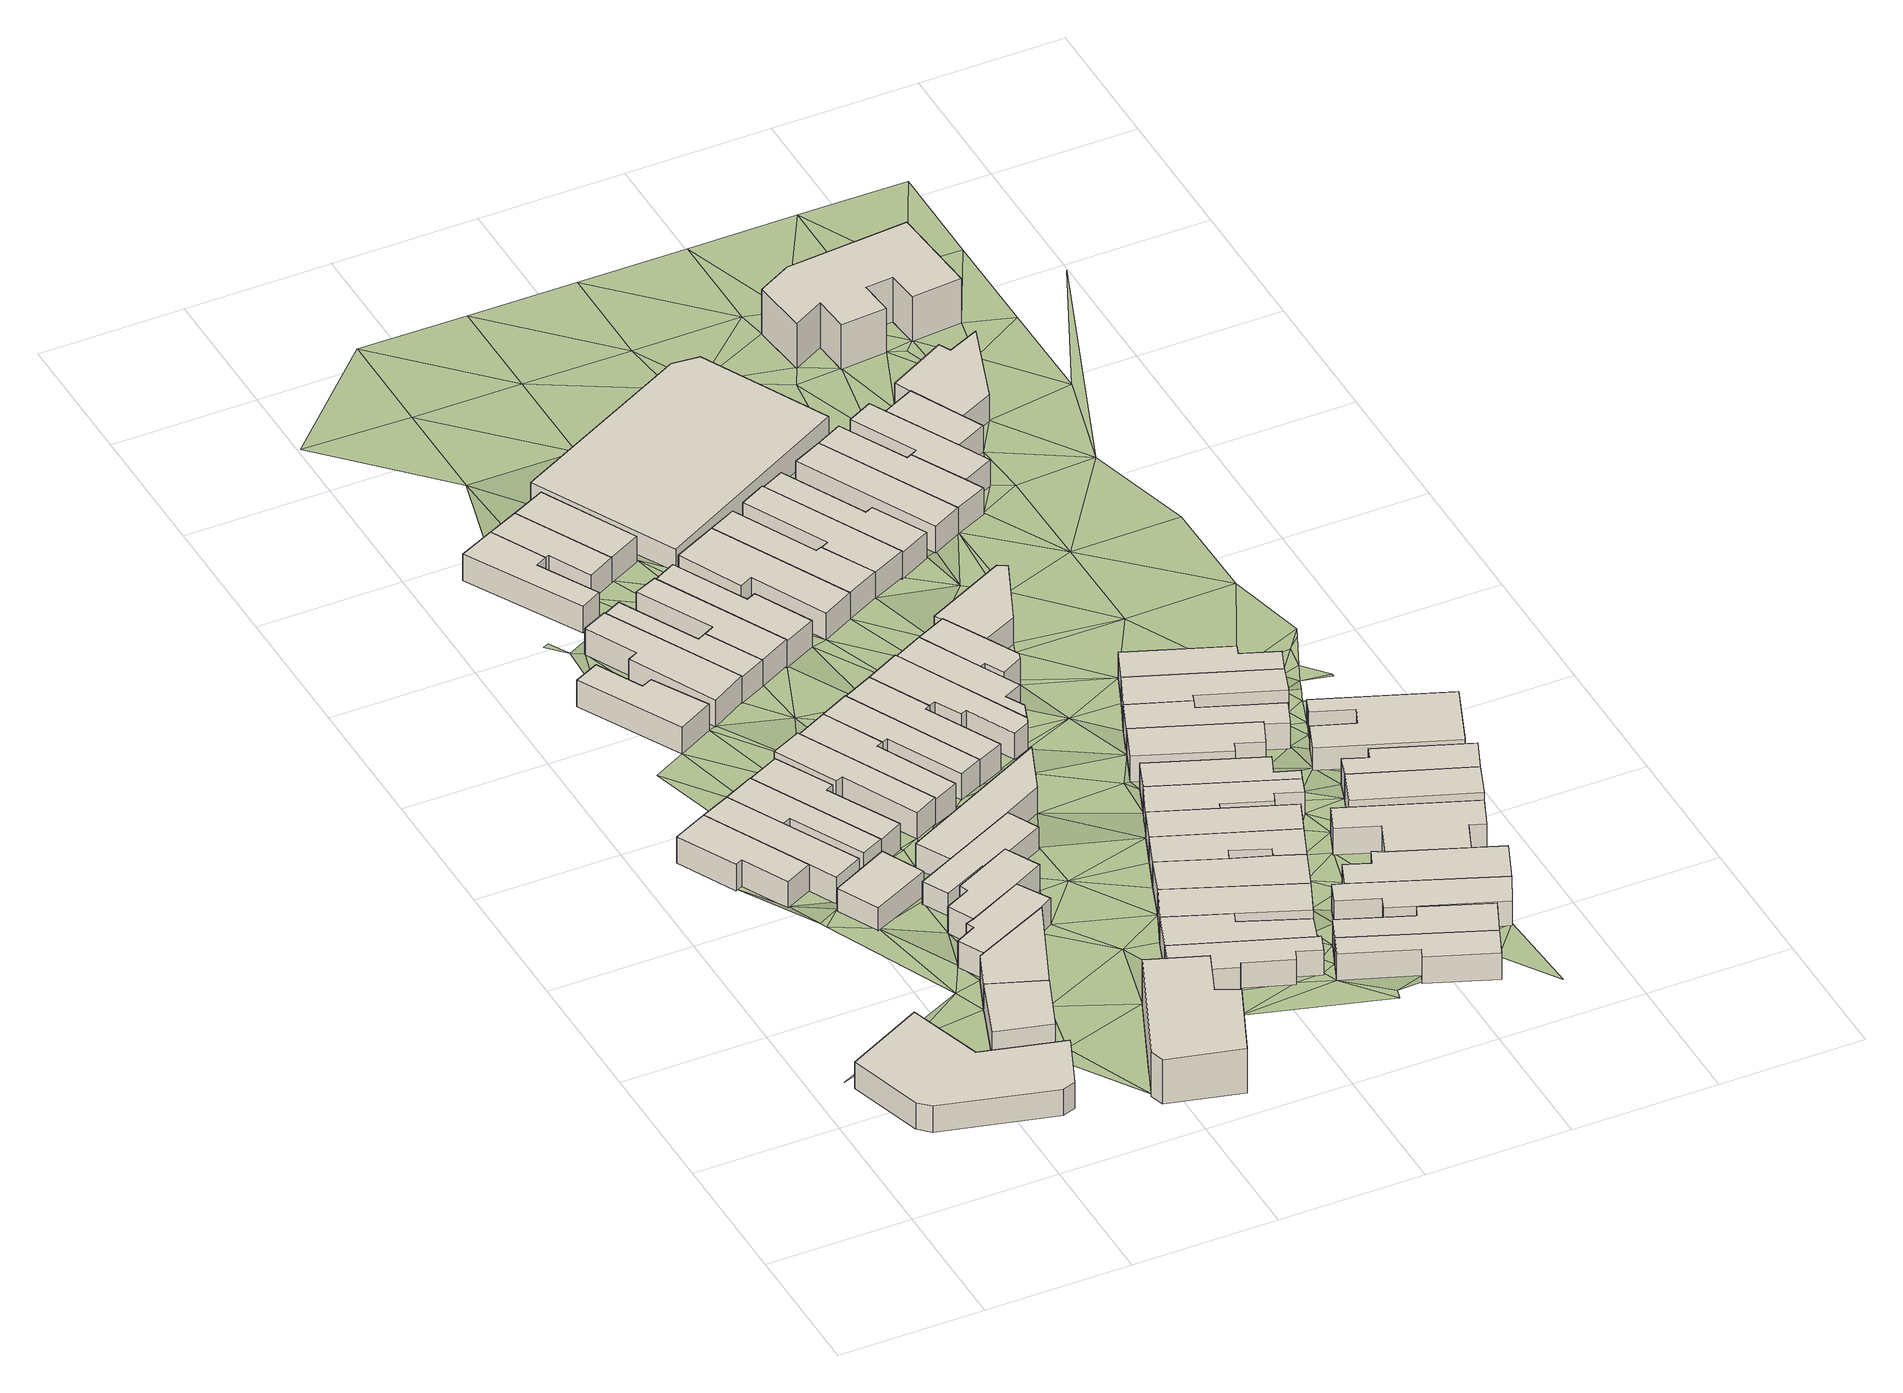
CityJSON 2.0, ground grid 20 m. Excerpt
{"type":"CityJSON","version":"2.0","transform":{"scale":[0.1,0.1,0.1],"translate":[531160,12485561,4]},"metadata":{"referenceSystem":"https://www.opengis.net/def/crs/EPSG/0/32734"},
"CityObjects":{
"building1":{"type":"Building","attributes":{"address":"475 Junction Road Salt River Cape Town","building":"retail","building:levels":1,"building_height":4.1,"plus_code":"4FRW3FC6+FX9","ground_height":7,"roof_height":11.1},"geometry":[{"type":"Solid","lod":"1","boundaries":[[[[0,1,2,3]],[[1,4,5,2]],[[4,6,7,5]],[[6,8,9,7]],[[8,10,11,9]],[[10,12,13,11]],[[12,14,15,13]],[[14,0,3,15]],[[3,2,5,7,9,11,13,15]],[[14,12,10,8,6,4,1,0]]]]}]},
"building2":{"type":"Building","attributes":{"address":"21 Greef Street Salt River Cape Town","building":"house","building:levels":1,"building_height":4.1,"plus_code":"4FRW3FC6+MX3","ground_height":6.04,"roof_height":10.14},"geometry":[{"type":"Solid","lod":"1","boundaries":[[[[16,17,18,19]],[[17,20,21,18]],[[20,22,23,21]],[[22,24,25,23]],[[24,26,27,25]],[[26,16,19,27]],[[19,18,21,23,25,27]],[[26,24,22,20,17,16]]]]}]},
"building3":{"type":"Building","attributes":{"address":"30 Westminster Road Salt River Cape Town","building":"house","building:levels":1,"building_height":4.1,"plus_code":"4FRW3FC7+F2Q","ground_height":7.09,"roof_height":11.19},"geometry":[{"type":"Solid","lod":"1","boundaries":[[[[28,29,30,31]],[[29,32,33,30]],[[32,34,35,33]],[[34,28,31,35]],[[31,30,33,35]],[[34,32,29,28]]]]}]},
"building4":{"type":"Building","attributes":{"address":"23 Greef Street Salt River Cape Town","building":"house","building:levels":1,"building_height":4.1,"plus_code":"4FRW3FC7+J2J","ground_height":6.04,"roof_height":10.14},"geometry":[{"type":"Solid","lod":"1","boundaries":[[[[36,16,19,37]],[[16,26,27,19]],[[26,38,39,27]],[[38,40,41,39]],[[40,42,43,41]],[[42,36,37,43]],[[37,19,27,39,41,43]],[[42,40,38,26,16,36]]]]}]},
"building5":{"type":"Building","attributes":{"address":"16 Westminster Road Salt River Cape Town","building":"house","building:levels":1,"building_height":4.1,"plus_code":"4FRW3FC7+H2W","ground_height":6.16,"roof_height":10.26},"geometry":[{"type":"Solid","lod":"1","boundaries":[[[[44,45,46,47]],[[45,48,49,46]],[[48,50,51,49]],[[50,44,47,51]],[[47,46,49,51]],[[50,48,45,44]]]]}]},
"building6":{"type":"Building","attributes":{"address":"25 Greef Street Salt River Cape Town","building":"house","building:levels":1,"building_height":4.1,"plus_code":"4FRW3FC7+M23","ground_height":6.04,"roof_height":10.14},"geometry":[{"type":"Solid","lod":"1","boundaries":[[[[52,36,37,53]],[[36,42,43,37]],[[42,54,55,43]],[[54,56,57,55]],[[56,58,59,57]],[[58,52,53,59]],[[53,37,43,55,57,59]],[[58,56,54,42,36,52]]]]}]},
"building7":{"type":"Building","attributes":{"address":"26 Westminster Road Salt River Cape Town","building":"house","building:levels":1,"building_height":4.1,"plus_code":"4FRW3FC7+G36","ground_height":6.74,"roof_height":10.84},"geometry":[{"type":"Solid","lod":"1","boundaries":[[[[60,61,62,63]],[[61,64,65,62]],[[64,66,67,65]],[[66,68,69,67]],[[68,60,63,69]],[[63,62,65,67,69]],[[68,66,64,61,60]]]]}]},
"building8":{"type":"Building","attributes":{"address":"30 Greef Street Salt River Cape Town","building":"house","building:levels":1,"building_height":4.1,"plus_code":"4FRW3FC6+QX5","ground_height":5.65,"roof_height":9.75},"geometry":[{"type":"Solid","lod":"1","boundaries":[[[[70,71,72,73]],[[71,74,75,72]],[[74,76,77,75]],[[76,78,79,77]],[[78,80,81,79]],[[80,70,73,81]],[[73,72,75,77,79,81]],[[80,78,76,74,71,70]]]]}]},
"building9":{"type":"Building","attributes":{"address":"24 Westminster Road Salt River Cape Town","building":"house","building:levels":1,"building_height":4.1,"plus_code":"4FRW3FC7+G3V","ground_height":6.74,"roof_height":10.84},"geometry":[{"type":"Solid","lod":"1","boundaries":[[[[61,82,83,62]],[[82,84,85,83]],[[84,86,87,85]],[[86,88,89,87]],[[88,90,91,89]],[[90,92,93,91]],[[92,64,65,93]],[[64,61,62,65]],[[62,83,85,87,89,91,93,65]],[[64,92,90,88,86,84,82,61]]]]}]},
"building10":{"type":"Building","attributes":{"address":"27 Greef Street Salt River Cape Town","building":"house","building:levels":1,"building_height":4.1,"plus_code":"4FRW3FC7+J2X","ground_height":5.93,"roof_height":10.03},"geometry":[{"type":"Solid","lod":"1","boundaries":[[[[94,95,96,97]],[[95,98,99,96]],[[98,100,101,99]],[[100,102,103,101]],[[102,104,105,103]],[[104,94,97,105]],[[97,96,99,101,103,105]],[[104,102,100,98,95,94]]]]}]},
"building11":{"type":"Building","attributes":{"address":"47 Westminster Road Salt River Cape Town","building":"retail","building:levels":2,"building_height":6.9,"plus_code":"4FRW3FC7+C4C","ground_height":7.15,"roof_height":14.05},"geometry":[{"type":"Solid","lod":"1","boundaries":[[[[106,107,108,109]],[[107,110,111,108]],[[110,112,113,111]],[[112,114,115,113]],[[114,116,117,115]],[[116,118,119,117]],[[118,106,109,119]],[[109,108,111,113,115,117,119]],[[118,116,114,112,110,107,106]]]]}]},
"building12":{"type":"Building","attributes":{"address":"Westminster Road Salt River Cape Town","building":"house","building:levels":1,"building_height":4.1,"plus_code":"4FRW3FC7+H38","ground_height":6.74,"roof_height":10.84},"geometry":[{"type":"Solid","lod":"1","boundaries":[[[[84,120,121,85]],[[120,122,123,121]],[[122,124,125,123]],[[124,126,127,125]],[[126,128,129,127]],[[128,130,131,129]],[[130,86,87,131]],[[86,84,85,87]],[[85,121,123,125,127,129,131,87]],[[86,130,128,126,124,122,120,84]]]]}]},
"building13":{"type":"Building","attributes":{"address":"48 Foundry Road Salt River Cape Town","building":"house","building:levels":1,"building_height":4.1,"plus_code":"4FRW3FC6+VX5","ground_height":5.09,"roof_height":9.19},"geometry":[{"type":"Solid","lod":"1","boundaries":[[[[132,133,134,135]],[[133,136,137,134]],[[136,138,139,137]],[[138,140,141,139]],[[140,142,143,141]],[[142,132,135,143]],[[135,134,137,139,141,143]],[[142,140,138,136,133,132]]]]}]},
"building14":{"type":"Building","attributes":{"address":"Greef Street Salt River Cape Town","building":"house","building:levels":1,"building_height":4.1,"plus_code":"4FRW3FC7+Q2F","ground_height":5.55,"roof_height":9.65},"geometry":[{"type":"Solid","lod":"1","boundaries":[[[[144,145,146,147]],[[145,148,149,146]],[[148,150,151,149]],[[150,152,153,151]],[[152,154,155,153]],[[154,144,147,155]],[[147,146,149,151,153,155]],[[154,152,150,148,145,144]]]]}]},
"building15":{"type":"Building","attributes":{"address":"29 Greef Street Salt River Cape Town","building":"house","building:levels":1,"building_height":4.1,"plus_code":"4FRW3FC7+M36","ground_height":5.93,"roof_height":10.03},"geometry":[{"type":"Solid","lod":"1","boundaries":[[[[156,157,158,159]],[[157,160,161,158]],[[160,162,163,161]],[[162,164,165,163]],[[164,166,167,165]],[[166,156,159,167]],[[159,158,161,163,165,167]],[[166,164,162,160,157,156]]]]}]},
"building16":{"type":"Building","attributes":{"address":"Westminster Road Salt River Cape Town","building":"house","building:levels":1,"building_height":4.1,"plus_code":"4FRW3FC7+H3W","ground_height":5.91,"roof_height":10.01},"geometry":[{"type":"Solid","lod":"1","boundaries":[[[[168,169,170,171]],[[169,172,173,170]],[[172,174,175,173]],[[174,176,177,175]],[[176,178,179,177]],[[178,180,181,179]],[[180,182,183,181]],[[182,168,171,183]],[[171,170,173,175,177,179,181,183]],[[182,180,178,176,174,172,169,168]]]]}]},
"building17":{"type":"Building","attributes":{"address":"Greef Street Salt River Cape Town","building":"house","building:levels":1,"building_height":4.1,"plus_code":"4FRW3FC7+R23","ground_height":5.38,"roof_height":9.48},"geometry":[{"type":"Solid","lod":"1","boundaries":[[[[184,185,186,187]],[[185,188,189,186]],[[188,190,191,189]],[[190,192,193,191]],[[192,194,195,193]],[[194,184,187,195]],[[187,186,189,191,193,195]],[[194,192,190,188,185,184]]]]}]},
"building18":{"type":"Building","attributes":{"address":"31 Greef Street Salt River Cape Town","building":"house","building:levels":1,"building_height":4.1,"plus_code":"4FRW3FC7+M38","ground_height":5.55,"roof_height":9.65},"geometry":[{"type":"Solid","lod":"1","boundaries":[[[[196,197,198,199]],[[197,200,201,198]],[[200,202,203,201]],[[202,204,205,203]],[[204,206,207,205]],[[206,196,199,207]],[[199,198,201,203,205,207]],[[206,204,202,200,197,196]]]]}]},
"building19":{"type":"Building","attributes":{"address":"50 Foundry Road Salt River Cape Town","building":"house","building:levels":1,"building_height":4.1,"plus_code":"4FRW3FC7+V2J","ground_height":5.09,"roof_height":9.19},"geometry":[{"type":"Solid","lod":"1","boundaries":[[[[142,140,141,143]],[[140,208,209,141]],[[208,210,211,209]],[[210,212,213,211]],[[212,214,215,213]],[[214,142,143,215]],[[143,141,209,211,213,215]],[[214,212,210,208,140,142]]]]}]},
"building20":{"type":"Building","attributes":{"address":"18 Westminster Road Salt River Cape Town","building":"house","building:levels":1,"building_height":4.1,"plus_code":"4FRW3FC7+J4C","ground_height":5.91,"roof_height":10.01},"geometry":[{"type":"Solid","lod":"1","boundaries":[[[[172,216,217,173]],[[216,218,219,217]],[[218,220,221,219]],[[220,174,175,221]],[[174,172,173,175]],[[173,217,219,221,175]],[[174,220,218,216,172]]]]}]},
"building21":{"type":"Building","attributes":{"address":"Greef Street Salt River Cape Town","building":"house","building:levels":1,"building_height":4.1,"plus_code":"4FRW3FC7+R36","ground_height":5.38,"roof_height":9.48},"geometry":[{"type":"Solid","lod":"1","boundaries":[[[[190,188,189,191]],[[188,222,223,189]],[[222,224,225,223]],[[224,226,227,225]],[[226,228,229,227]],[[228,190,191,229]],[[191,189,223,225,227,229]],[[228,226,224,222,188,190]]]]}]},
"building22":{"type":"Building","attributes":{"address":"52 Foundry Road Salt River Cape Town","building":"house","building:levels":1,"building_height":4.1,"plus_code":"4FRW3FC7+V2P","ground_height":5.09,"roof_height":9.19},"geometry":[{"type":"Solid","lod":"1","boundaries":[[[[214,212,213,215]],[[212,230,231,213]],[[230,232,233,231]],[[232,214,215,233]],[[215,213,231,233]],[[232,230,212,214]]]]}]},
"building23":{"type":"Building","attributes":{"address":"33 Greef Street Salt River Cape Town","building":"house","building:levels":1,"building_height":4.1,"plus_code":"4FRW3FC7+M3Q","ground_height":5.55,"roof_height":9.65},"geometry":[{"type":"Solid","lod":"1","boundaries":[[[[234,196,199,235]],[[196,206,207,199]],[[206,236,237,207]],[[236,238,239,237]],[[238,240,241,239]],[[240,234,235,241]],[[235,199,207,237,239,241]],[[240,238,236,206,196,234]]]]}]},
"building24":{"type":"Building","attributes":{"address":"45 Westminster Road Salt River Cape Town","building":"house","building:levels":1,"building_height":4.1,"plus_code":"4FRW3FC7+F4Q","ground_height":6.74,"roof_height":10.84},"geometry":[{"type":"Solid","lod":"1","boundaries":[[[[242,243,244,245]],[[243,246,247,244]],[[246,248,249,247]],[[248,250,251,249]],[[250,252,253,251]],[[252,254,255,253]],[[254,256,257,255]],[[256,258,259,257]],[[258,242,245,259]],[[245,244,247,249,251,253,255,257,259]],[[258,256,254,252,250,248,246,243,242]]]]}]},
"building25":{"type":"Building","attributes":{"address":"43 Westminster Road Salt River Cape Town","building":"house","building:levels":1,"building_height":4.1,"plus_code":"4FRW3FC7+F5P","ground_height":6.65,"roof_height":10.75},"geometry":[{"type":"Solid","lod":"1","boundaries":[[[[260,261,262,263]],[[261,264,265,262]],[[264,266,267,265]],[[266,268,269,267]],[[268,270,271,269]],[[270,260,263,271]],[[263,262,265,267,269,271]],[[270,268,266,264,261,260]]]]}]},
"building26":{"type":"Building","attributes":{"address":"Greef Street Salt River Cape Town","building":"house","building:levels":1,"building_height":4.1,"plus_code":"4FRW3FC7+R33","ground_height":5.1,"roof_height":9.2},"geometry":[{"type":"Solid","lod":"1","boundaries":[[[[272,273,274,275]],[[273,276,277,274]],[[276,278,279,277]],[[278,280,281,279]],[[280,282,283,281]],[[282,272,275,283]],[[275,274,277,279,281,283]],[[282,280,278,276,273,272]]]]}]},
"building27":{"type":"Building","attributes":{"address":"35 Greef Street Salt River Cape Town","building":"house","building:levels":1,"building_height":4.1,"plus_code":"4FRW3FC7+M4F","ground_height":5.43,"roof_height":9.53},"geometry":[{"type":"Solid","lod":"1","boundaries":[[[[284,285,286,287]],[[285,288,289,286]],[[288,290,291,289]],[[290,292,293,291]],[[292,294,295,293]],[[294,284,287,295]],[[287,286,289,291,293,295]],[[294,292,290,288,285,284]]]]}]},
"building28":{"type":"Building","attributes":{"address":"41 Westminster Road Salt River Cape Town","building":"house","building:levels":1,"building_height":4.1,"plus_code":"4FRW3FC7+G54","ground_height":6.65,"roof_height":10.75},"geometry":[{"type":"Solid","lod":"1","boundaries":[[[[270,268,269,271]],[[268,296,297,269]],[[296,298,299,297]],[[298,300,301,299]],[[300,270,271,301]],[[271,269,297,299,301]],[[300,298,296,268,270]]]]}]},
"building29":{"type":"Building","attributes":{"address":"37 Greef Street Salt River Cape Town","building":"house","building:levels":1,"building_height":4.1,"plus_code":"4FRW3FC7+P48","ground_height":5.43,"roof_height":9.53},"geometry":[{"type":"Solid","lod":"1","boundaries":[[[[302,284,287,303]],[[284,294,295,287]],[[294,304,305,295]],[[304,306,307,305]],[[306,308,309,307]],[[308,310,311,309]],[[310,312,313,311]],[[312,314,315,313]],[[314,302,303,315]],[[303,287,295,305,307,309,311,313,315]],[[314,312,310,308,306,304,294,284,302]]]]}]},
"building30":{"type":"Building","attributes":{"address":"40 Greef Street Salt River Cape Town","building":"house","building:levels":1,"building_height":4.1,"plus_code":"4FRW3FC7+R3Q","ground_height":5.1,"roof_height":9.2},"geometry":[{"type":"Solid","lod":"1","boundaries":[[[[316,317,318,319]],[[317,320,321,318]],[[320,322,323,321]],[[322,324,325,323]],[[324,326,327,325]],[[326,316,319,327]],[[319,318,321,323,325,327]],[[326,324,322,320,317,316]]]]}]},
"building31":{"type":"Building","attributes":{"address":"39 Westminster Road Salt River Cape Town","building":"house","building:levels":1,"building_height":4.1,"plus_code":"4FRW3FC7+G5H","ground_height":6.65,"roof_height":10.75},"geometry":[{"type":"Solid","lod":"1","boundaries":[[[[300,298,299,301]],[[298,328,329,299]],[[328,330,331,329]],[[330,332,333,331]],[[332,334,335,333]],[[334,300,301,335]],[[301,299,329,331,333,335]],[[334,332,330,328,298,300]]]]}]},
"building32":{"type":"Building","attributes":{"address":"39 Greef Street Salt River Cape Town","building":"house","building:levels":1,"building_height":4.1,"plus_code":"4FRW3FC7+P52","ground_height":5.2,"roof_height":9.3},"geometry":[{"type":"Solid","lod":"1","boundaries":[[[[336,337,338,339]],[[337,340,341,338]],[[340,342,343,341]],[[342,344,345,343]],[[344,346,347,345]],[[346,348,349,347]],[[348,336,339,349]],[[339,338,341,343,345,347,349]],[[348,346,344,342,340,337,336]]]]}]},
"building33":{"type":"Building","attributes":{"address":"37 Westminster Road Salt River Cape Town","building":"house","building:levels":1,"building_height":4.1,"plus_code":"4FRW3FC7+G6R","ground_height":6.65,"roof_height":10.75},"geometry":[{"type":"Solid","lod":"1","boundaries":[[[[334,332,333,335]],[[332,350,351,333]],[[350,352,353,351]],[[352,330,331,353]],[[330,328,329,331]],[[328,354,355,329]],[[354,356,357,355]],[[356,334,335,357]],[[335,333,351,353,331,329,355,357]],[[356,354,328,330,352,350,332,334]]]]}]},
"building34":{"type":"Building","attributes":{"address":"42 Greef Street Salt River Cape Town","building":"house","building:levels":1,"building_height":4.1,"plus_code":"4FRW3FC7+R4R","ground_height":5.1,"roof_height":9.2},"geometry":[{"type":"Solid","lod":"1","boundaries":[[[[326,358,359,327]],[[358,360,361,359]],[[360,362,363,361]],[[362,364,365,363]],[[364,316,319,365]],[[316,326,327,319]],[[327,359,361,363,365,319]],[[316,364,362,360,358,326]]]]}]},
"building35":{"type":"Building","attributes":{"address":"35 Westminster Road Salt River Cape Town","building":"house","building:levels":1,"building_height":4.1,"plus_code":"4FRW3FC7+H66","ground_height":6.65,"roof_height":10.75},"geometry":[{"type":"Solid","lod":"1","boundaries":[[[[354,366,367,355]],[[366,368,369,367]],[[368,370,371,369]],[[370,356,357,371]],[[356,354,355,357]],[[355,367,369,371,357]],[[356,370,368,366,354]]]]}]},
"building36":{"type":"Building","attributes":{"address":"48 Portland Road Salt River Cape Town","building":"house","building:levels":1,"building_height":4.1,"plus_code":"4FRW3FC7+C6X","ground_height":7.24,"roof_height":11.34},"geometry":[{"type":"Solid","lod":"1","boundaries":[[[[372,373,374,375]],[[373,376,377,374]],[[376,378,379,377]],[[378,380,381,379]],[[380,382,383,381]],[[382,372,375,383]],[[375,374,377,379,381,383]],[[382,380,378,376,373,372]]]]}]},
"building37":{"type":"Building","attributes":{"address":"41 Greef Street Salt River Cape Town","building":"house","building:levels":1,"building_height":4.1,"plus_code":"4FRW3FC7+P5F","ground_height":5.2,"roof_height":9.3},"geometry":[{"type":"Solid","lod":"1","boundaries":[[[[384,336,339,385]],[[336,348,349,339]],[[348,386,387,349]],[[386,388,389,387]],[[388,390,391,389]],[[390,392,393,391]],[[392,394,395,393]],[[394,384,385,395]],[[385,339,349,387,389,391,393,395]],[[394,392,390,388,386,348,336,384]]]]}]},
"building38":{"type":"Building","attributes":{"address":"46 Portland Road Salt River Cape Town","building":"house","building:levels":1,"building_height":4.1,"plus_code":"4FRW3FC7+F73","ground_height":7.24,"roof_height":11.34},"geometry":[{"type":"Solid","lod":"1","boundaries":[[[[372,396,397,375]],[[396,398,399,397]],[[398,400,401,399]],[[400,402,403,401]],[[402,373,374,403]],[[373,372,375,374]],[[375,397,399,401,403,374]],[[373,402,400,398,396,372]]]]}]},
"building39":{"type":"Building","attributes":{"address":"70 Foundry Road Salt River Cape Town","building":"industrial","building:levels":1,"building_height":4.1,"plus_code":"4FRW3FC7+W46","ground_height":4.49,"roof_height":8.59},"geometry":[{"type":"Solid","lod":"1","boundaries":[[[[404,405,406,407]],[[405,408,409,406]],[[408,410,411,409]],[[410,412,413,411]],[[412,404,407,413]],[[407,406,409,411,413]],[[412,410,408,405,404]]]]}]},
"building40":{"type":"Building","attributes":{"address":"33 Westminster Road Salt River Cape Town","building":"house","building:levels":1,"building_height":4.1,"plus_code":"4FRW3FC7+H6R","ground_height":6.02,"roof_height":10.12},"geometry":[{"type":"Solid","lod":"1","boundaries":[[[[414,415,416,417]],[[415,418,419,416]],[[418,420,421,419]],[[420,422,423,421]],[[422,424,425,423]],[[424,426,427,425]],[[426,428,429,427]],[[428,414,417,429]],[[417,416,419,421,423,425,427,429]],[[428,426,424,422,420,418,415,414]]]]}]},
"building41":{"type":"Building","attributes":{"address":"44 Greef Street Salt River Cape Town","building":"house","building:levels":1,"building_height":4.1,"plus_code":"4FRW3FC7+R4X","ground_height":4.96,"roof_height":9.06},"geometry":[{"type":"Solid","lod":"1","boundaries":[[[[430,431,432,433]],[[431,434,435,432]],[[434,436,437,435]],[[436,438,439,437]],[[438,440,441,439]],[[440,430,433,441]],[[433,432,435,437,439,441]],[[440,438,436,434,431,430]]]]}]},
"building42":{"type":"Building","attributes":{"address":"31 Westminster Road Salt River Cape Town","building":"house","building:levels":1,"building_height":4.1,"plus_code":"4FRW3FC7+H6W","ground_height":6.02,"roof_height":10.12},"geometry":[{"type":"Solid","lod":"1","boundaries":[[[[428,426,427,429]],[[426,442,443,427]],[[442,444,445,443]],[[444,446,447,445]],[[446,448,449,447]],[[448,428,429,449]],[[429,427,443,445,447,449]],[[448,446,444,442,426,428]]]]}]},
"building43":{"type":"Building","attributes":{"address":"Portland Road Salt River Cape Town","building":"house","building:levels":1,"building_height":4.1,"plus_code":"4FRW3FC7+F7G","ground_height":6.65,"roof_height":10.75},"geometry":[{"type":"Solid","lod":"1","boundaries":[[[[450,451,452,453]],[[451,454,455,452]],[[454,456,457,455]],[[456,458,459,457]],[[458,460,461,459]],[[460,462,463,461]],[[462,450,453,463]],[[453,452,455,457,459,461,463]],[[462,460,458,456,454,451,450]]]]}]},
"building44":{"type":"Building","attributes":{"address":"43 Greef Street Salt River Cape Town","building":"house","building:levels":1,"building_height":4.1,"plus_code":"4FRW3FC7+Q54","ground_height":4.96,"roof_height":9.06},"geometry":[{"type":"Solid","lod":"1","boundaries":[[[[464,465,466,467]],[[465,468,469,466]],[[468,470,471,469]],[[470,472,473,471]],[[472,474,475,473]],[[474,464,467,475]],[[467,466,469,471,473,475]],[[474,472,470,468,465,464]]]]}]},
"building45":{"type":"Building","attributes":{"address":"29 Westminster Road Salt River Cape Town","building":"house","building:levels":1,"building_height":4.1,"plus_code":"4FRW3FC7+J6M","ground_height":6.02,"roof_height":10.12},"geometry":[{"type":"Solid","lod":"1","boundaries":[[[[476,477,478,479]],[[477,480,481,478]],[[480,482,483,481]],[[482,484,485,483]],[[484,486,487,485]],[[486,476,479,487]],[[479,478,481,483,485,487]],[[486,484,482,480,477,476]]]]}]},
"building46":{"type":"Building","attributes":{"address":"46 Greef Street Salt River Cape Town","building":"house","building:levels":1,"building_height":4.1,"plus_code":"4FRW3FC7+V52","ground_height":4.63,"roof_height":8.73},"geometry":[{"type":"Solid","lod":"1","boundaries":[[[[488,489,490,491]],[[489,492,493,490]],[[492,494,495,493]],[[494,496,497,495]],[[496,498,499,497]],[[498,488,491,499]],[[491,490,493,495,497,499]],[[498,496,494,492,489,488]]]]}]},
"building47":{"type":"Building","attributes":{"address":"Portland Road Salt River Cape Town","building":"house","building:levels":1,"building_height":4.1,"plus_code":"4FRW3FC7+F7X","ground_height":6.42,"roof_height":10.52},"geometry":[{"type":"Solid","lod":"1","boundaries":[[[[500,501,502,503]],[[501,504,505,502]],[[504,506,507,505]],[[506,508,509,507]],[[508,510,511,509]],[[510,512,513,511]],[[512,514,515,513]],[[514,500,503,515]],[[503,502,505,507,509,511,513,515]],[[514,512,510,508,506,504,501,500]]]]}]},
"building48":{"type":"Building","attributes":{"address":"27 Westminster Road Salt River Cape Town","building":"house","building:levels":1,"building_height":4.1,"plus_code":"4FRW3FC7+J6Q","ground_height":5.52,"roof_height":9.62},"geometry":[{"type":"Solid","lod":"1","boundaries":[[[[516,517,518,519]],[[517,520,521,518]],[[520,522,523,521]],[[522,524,525,523]],[[524,526,527,525]],[[526,528,529,527]],[[528,516,519,529]],[[519,518,521,523,525,527,529]],[[528,526,524,522,520,517,516]]]]}]},
"building49":{"type":"Building","attributes":{"address":"48 Greef Street Salt River Cape Town","building":"house","building:levels":1,"building_height":4.1,"plus_code":"4FRW3FC7+V55","ground_height":4.49,"roof_height":8.59},"geometry":[{"type":"Solid","lod":"1","boundaries":[[[[530,531,532,533]],[[531,534,535,532]],[[534,536,537,535]],[[536,530,533,537]],[[533,532,535,537]],[[536,534,531,530]]]]}]},
"building50":{"type":"Building","attributes":{"address":"Portland Road Salt River Cape Town","building":"house","building:levels":1,"building_height":4.1,"plus_code":"4FRW3FC7+G86","ground_height":6.42,"roof_height":10.52},"geometry":[{"type":"Solid","lod":"1","boundaries":[[[[538,539,540,541]],[[539,542,543,540]],[[542,544,545,543]],[[544,546,547,545]],[[546,548,549,547]],[[548,550,551,549]],[[550,552,553,551]],[[552,538,541,553]],[[541,540,543,545,547,549,551,553]],[[552,550,548,546,544,542,539,538]]]]}]},
"building51":{"type":"Building","attributes":{"address":"25 Westminster Road Salt River Cape Town","building":"house","building:levels":1,"building_height":4.1,"plus_code":"4FRW3FC7+M72","ground_height":5.52,"roof_height":9.62},"geometry":[{"type":"Solid","lod":"1","boundaries":[[[[528,526,527,529]],[[526,554,555,527]],[[554,556,557,555]],[[556,558,559,557]],[[558,560,561,559]],[[560,528,529,561]],[[529,527,555,557,559,561]],[[560,558,556,554,526,528]]]]}]},
"building52":{"type":"Building","attributes":{"address":"23 Westminster Road Salt River Cape Town","building":"house","building:levels":1,"building_height":4.1,"plus_code":"4FRW3FC7+M7F","ground_height":5.52,"roof_height":9.62},"geometry":[{"type":"Solid","lod":"1","boundaries":[[[[560,558,562,563]],[[558,564,565,562]],[[564,566,567,565]],[[566,568,569,567]],[[568,570,571,569]],[[570,560,563,571]],[[563,562,565,567,569,571]],[[570,568,566,564,558,560]]]]}]},
"building53":{"type":"Building","attributes":{"address":"50 Greef Street Salt River Cape Town","building":"house","building:levels":1,"building_height":4.1,"plus_code":"4FRW3FC7+V63","ground_height":4.49,"roof_height":8.59},"geometry":[{"type":"Solid","lod":"1","boundaries":[[[[572,573,574,575]],[[573,576,577,574]],[[576,578,579,577]],[[578,530,533,579]],[[530,536,537,533]],[[536,580,581,537]],[[580,572,575,581]],[[575,574,577,579,533,537,581]],[[580,536,530,578,576,573,572]]]]}]},
"building54":{"type":"Building","attributes":{"address":"38 Portland Road Salt River Cape Town","building":"house","building:levels":1,"building_height":4.1,"plus_code":"4FRW3FC7+G8V","ground_height":6.34,"roof_height":10.44},"geometry":[{"type":"Solid","lod":"1","boundaries":[[[[582,583,584,585]],[[583,586,587,584]],[[586,588,589,587]],[[588,582,585,589]],[[585,584,587,589]],[[588,586,583,582]]]]}]},
"building55":{"type":"Building","attributes":{"address":"36 Portland Road Salt River Cape Town","building":"house","building:levels":1,"building_height":4.1,"plus_code":"4FRW3FC7+H87","ground_height":6.34,"roof_height":10.44},"geometry":[{"type":"Solid","lod":"1","boundaries":[[[[582,588,589,585]],[[588,590,591,589]],[[590,592,593,591]],[[592,594,595,593]],[[594,596,597,595]],[[596,582,585,597]],[[585,589,591,593,595,597]],[[596,594,592,590,588,582]]]]}]},
"building56":{"type":"Building","attributes":{"address":"10 Westminster Road Salt River Cape Town","building":"house","building:levels":1,"building_height":4.1,"plus_code":"4FRW3FC7+V6M","ground_height":4.49,"roof_height":8.59},"geometry":[{"type":"Solid","lod":"1","boundaries":[[[[598,599,600,601]],[[599,602,603,600]],[[602,604,605,603]],[[604,573,574,605]],[[573,572,575,574]],[[572,606,607,575]],[[606,608,609,607]],[[608,598,601,609]],[[601,600,603,605,574,575,607,609]],[[608,606,572,573,604,602,599,598]]]]}]},
"building57":{"type":"Building","attributes":{"address":"34 Portland Road Salt River Cape Town","building":"house","building:levels":1,"building_height":4.1,"plus_code":"4FRW3FC7+H8W","ground_height":5.67,"roof_height":9.77},"geometry":[{"type":"Solid","lod":"1","boundaries":[[[[610,611,612,613]],[[611,614,615,612]],[[614,616,617,615]],[[616,618,619,617]],[[618,620,621,619]],[[620,622,623,621]],[[622,624,625,623]],[[624,610,613,625]],[[613,612,615,617,619,621,623,625]],[[624,622,620,618,616,614,611,610]]]]}]},
"building58":{"type":"Building","attributes":{"address":"8 Westminster Road Salt River Cape Town","building":"house","building:levels":1,"building_height":4.1,"plus_code":"4FRW3FC7+V6Q","ground_height":4.49,"roof_height":8.59},"geometry":[{"type":"Solid","lod":"1","boundaries":[[[[598,608,609,601]],[[608,626,627,609]],[[626,628,629,627]],[[628,630,631,629]],[[630,598,601,631]],[[601,609,627,629,631]],[[630,628,626,608,598]]]]}]},
"building59":{"type":"Building","attributes":{"address":"6 Westminster Road Salt River Cape Town","building":"house","building:levels":1,"building_height":4.1,"plus_code":"4FRW3FC7+V7V","ground_height":4.42,"roof_height":8.52},"geometry":[{"type":"Solid","lod":"1","boundaries":[[[[632,633,634,635]],[[633,636,637,634]],[[636,638,639,637]],[[638,640,641,639]],[[640,642,643,641]],[[642,644,645,643]],[[644,632,635,645]],[[635,634,637,639,641,643,645]],[[644,642,640,638,636,633,632]]]]}]},
"building60":{"type":"Building","attributes":{"address":"70 Foundry Road Salt River Cape Town","building":"industrial","building:levels":2,"building_height":6.9,"plus_code":"4FRW3FC7+X7C","ground_height":4.25,"roof_height":11.15},"geometry":[{"type":"Solid","lod":"1","boundaries":[[[[646,647,648,649]],[[647,650,651,648]],[[650,652,653,651]],[[652,654,655,653]],[[654,656,657,655]],[[656,658,659,657]],[[658,660,661,659]],[[660,662,663,661]],[[662,664,665,663]],[[664,666,667,665]],[[666,646,649,667]],[[649,648,651,653,655,657,659,661,663,665,667]],[[666,664,662,660,658,656,654,652,650,647,646]]]]}]},
"terrain1":{"type":"TINRelief","geometry":[{"type":"CompositeSurface","lod":"1","boundaries":[[[668,4,669]],[[4,670,671]],[[671,28,4]],[[671,670,672]],[[673,674,675]],[[676,673,675]],[[28,669,4]],[[673,676,677]],[[676,678,677]],[[671,672,679]],[[680,678,669]],[[677,678,680]],[[681,673,677]],[[673,681,682]],[[679,672,683]],[[669,28,684]],[[685,680,669]],[[672,686,683]],[[684,685,669]],[[677,687,681]],[[34,679,683]],[[684,688,685]],[[685,130,680]],[[36,52,689]],[[44,687,677]],[[690,88,685]],[[88,130,685]],[[691,692,693]],[[680,130,694]],[[692,687,693]],[[689,52,71]],[[683,686,114]],[[695,680,694]],[[88,86,130]],[[683,114,34]],[[44,693,687]],[[694,130,696]],[[696,130,697]],[[693,44,698]],[[697,130,128]],[[699,71,52]],[[696,697,126]],[[126,697,128]],[[80,78,700]],[[52,701,699]],[[695,702,44]],[[44,702,698]],[[703,695,694]],[[704,705,706]],[[705,80,707]],[[700,708,80]],[[699,74,71]],[[76,700,78]],[[708,707,80]],[[709,696,126]],[[702,695,703]],[[710,698,702]],[[701,160,699]],[[76,711,700]],[[712,698,710]],[[713,708,700]],[[713,707,708]],[[160,701,102]],[[714,34,114]],[[102,100,712]],[[76,74,711]],[[715,705,707]],[[714,61,34]],[[160,102,712]],[[124,709,126]],[[74,699,156]],[[710,702,716]],[[715,707,145]],[[74,156,711]],[[712,716,160]],[[712,710,716]],[[160,716,162]],[[702,717,716]],[[718,719,715]],[[145,720,715]],[[61,714,82]],[[721,114,112]],[[114,721,243]],[[84,82,120]],[[715,720,718]],[[714,114,243]],[[722,711,156]],[[107,723,110]],[[724,140,725]],[[724,725,718]],[[144,711,722]],[[723,112,110]],[[717,702,726]],[[208,140,724]],[[720,727,718]],[[120,82,728]],[[718,727,724]],[[156,196,722]],[[112,729,721]],[[192,727,720]],[[122,120,728]],[[714,730,82]],[[714,243,731]],[[732,142,214]],[[112,723,729]],[[727,192,190]],[[722,733,144]],[[734,724,727]],[[82,730,728]],[[190,228,727]],[[735,122,728]],[[736,732,737]],[[738,724,734]],[[731,730,714]],[[722,196,234]],[[739,740,741]],[[702,218,726]],[[739,726,740]],[[740,742,741]],[[723,743,729]],[[732,214,744]],[[222,733,722]],[[232,744,214]],[[736,737,745]],[[729,743,746]],[[734,747,738]],[[284,722,234]],[[735,216,172]],[[334,728,730]],[[222,722,284]],[[747,748,738]],[[744,232,748]],[[376,743,723]],[[735,728,370]],[[740,726,218]],[[728,334,356]],[[744,748,749]],[[750,748,747]],[[751,376,723]],[[218,752,740]],[[747,753,750]],[[749,748,750]],[[754,753,747]],[[732,744,755]],[[216,735,370]],[[222,284,276]],[[356,370,728]],[[737,732,755]],[[756,743,757]],[[754,758,753]],[[757,743,376]],[[759,760,761]],[[753,758,762]],[[268,266,763]],[[752,218,764]],[[759,764,760]],[[750,765,749]],[[766,761,760]],[[302,276,284]],[[758,276,324]],[[758,324,762]],[[376,373,757]],[[767,760,764]],[[768,757,373]],[[763,266,769]],[[767,770,760]],[[218,767,764]],[[302,324,276]],[[737,771,745]],[[772,768,769]],[[428,216,370]],[[376,751,773]],[[774,218,216]],[[768,373,402]],[[765,775,749]],[[769,768,402]],[[767,218,776]],[[737,755,771]],[[324,302,777]],[[428,774,216]],[[763,769,402]],[[376,773,378]],[[775,778,749]],[[402,779,763]],[[324,777,326]],[[332,330,350]],[[780,378,773]],[[298,763,779]],[[218,476,776]],[[778,434,749]],[[350,330,352]],[[755,744,781]],[[782,779,402]],[[774,476,218]],[[783,784,776]],[[745,771,785]],[[774,428,448]],[[786,787,788]],[[298,779,454]],[[789,326,777]],[[784,783,787]],[[477,774,448]],[[782,402,400]],[[790,778,775]],[[790,775,791]],[[386,348,792]],[[792,348,788]],[[787,783,788]],[[793,779,782]],[[384,789,777]],[[298,454,794]],[[774,477,476]],[[783,776,476]],[[326,789,358]],[[790,795,778]],[[298,794,328]],[[390,792,788]],[[794,454,451]],[[788,783,390]],[[796,797,368]],[[400,398,782]],[[477,448,480]],[[781,771,755]],[[798,328,794]],[[434,404,749]],[[528,783,476]],[[799,328,798]],[[354,328,799]],[[796,368,366]],[[800,798,794]],[[801,394,392]],[[802,358,789]],[[803,782,398]],[[800,804,798]],[[528,560,783]],[[394,801,805]],[[785,771,806]],[[783,570,390]],[[799,798,804]],[[392,390,570]],[[448,807,480]],[[431,358,802]],[[799,808,354]],[[808,366,354]],[[809,796,810]],[[810,796,366]],[[392,570,801]],[[783,560,570]],[[781,806,771]],[[799,804,811]],[[789,472,802]],[[810,366,808]],[[812,494,492]],[[803,398,396]],[[804,813,811]],[[814,812,492]],[[434,812,404]],[[803,372,815]],[[802,816,431]],[[396,372,803]],[[817,810,808]],[[484,482,480]],[[807,818,819]],[[807,484,480]],[[814,492,820]],[[801,821,805]],[[814,404,812]],[[822,785,806]],[[816,820,492]],[[810,823,824]],[[816,802,820]],[[810,817,823]],[[819,824,823]],[[821,801,570]],[[819,825,807]],[[825,484,807]],[[781,826,806]],[[802,472,827]],[[820,802,827]],[[805,821,470]],[[814,530,404]],[[828,829,830]],[[831,819,823]],[[832,817,808]],[[819,831,825]],[[827,472,470]],[[484,833,486]],[[833,484,825]],[[834,554,829]],[[530,578,404]],[[833,825,835]],[[825,831,836]],[[829,828,834]],[[570,568,821]],[[504,837,838]],[[836,831,839]],[[806,826,840]],[[404,578,602]],[[841,827,470]],[[833,835,842]],[[843,826,404]],[[844,578,845]],[[602,578,844]],[[828,833,842]],[[806,840,822]],[[821,841,470]],[[846,844,845]],[[832,847,817]],[[848,602,844]],[[844,846,848]],[[599,404,602]],[[842,849,828]],[[842,835,850]],[[834,828,849]],[[851,826,843]],[[852,827,841]],[[404,599,843]],[[825,836,853]],[[826,851,650]],[[854,834,849]],[[842,850,855]],[[840,826,650]],[[834,854,856]],[[857,568,566]],[[852,858,859]],[[854,849,860]],[[861,856,854]],[[860,849,862]],[[852,841,863]],[[862,849,864]],[[843,599,865]],[[630,599,598]],[[866,856,861]],[[822,840,867]],[[857,856,866]],[[568,868,821]],[[843,865,851]],[[863,858,852]],[[869,854,860]],[[568,857,870]],[[841,821,868]],[[871,599,630]],[[599,871,865]],[[860,862,872]],[[857,866,873]],[[626,874,858]],[[862,864,872]],[[851,865,875]],[[870,857,873]],[[858,863,626]],[[647,840,650]],[[876,873,866]],[[568,870,877]],[[866,878,876]],[[877,868,568]],[[867,840,647]],[[879,870,873]],[[880,863,841]],[[881,865,871]],[[882,628,626]],[[870,879,877]],[[868,883,841]],[[880,626,863]],[[642,881,871]],[[841,883,880]],[[880,882,626]],[[884,867,647]],[[885,881,642]],[[886,881,887]],[[881,885,887]],[[885,642,887]],[[887,888,886]],[[640,638,642]],[[887,642,638]],[[647,889,884]],[[890,882,880]],[[889,647,646]],[[882,890,638]],[[638,666,887]],[[884,889,646]],[[638,891,666]],[[891,638,890]],[[880,892,890]],[[646,666,893]],[[891,893,666]],[[884,646,894]],[[646,893,894]]]}]}
},
"vertices":[
[291,152,38],[177,182,38],[177,182,79],[291,152,79],[145,286,38],[145,286,79],[36,230,38],[36,230,79],[67,125,38],[67,125,79],[83,110,38],[83,110,79],[240,69,38],[240,69,79],[259,75,38],[259,75,79],
[92,758,29],[43,734,29],[43,734,70],[92,758,70],[84,653,29],[84,653,70],[94,658,29],[94,658,70],[126,594,29],[126,594,70],[164,613,29],[164,613,70],
[245,297,39],[212,207,39],[212,207,80],[245,297,80],[288,187,39],[288,187,80],[320,268,39],[320,268,80],
[133,777,29],[133,777,70],[182,576,29],[182,576,70],[224,597,29],[224,597,70],[172,700,29],[172,700,70],
[255,596,30],[173,555,30],[173,555,71],[255,596,71],[201,498,30],[201,498,71],[283,538,30],[283,538,71],
[175,798,29],[175,798,70],[183,705,29],[183,705,70],[234,604,29],[234,604,70],[265,619,29],[265,619,70],
[320,268,36],[377,404,36],[377,404,77],[320,268,77],[274,355,36],[274,355,77],[267,351,36],[267,351,77],[245,297,36],[245,297,77],
[73,1069,25],[147,928,25],[147,928,66],[73,1069,66],[197,955,25],[197,955,66],[155,1030,25],[155,1030,66],[140,1023,25],[140,1023,66],[108,1086,25],[108,1086,66],
[395,415,36],[395,415,77],[370,459,36],[370,459,77],[292,420,36],[292,420,77],[280,416,36],[280,416,77],[285,405,36],[285,405,77],[256,390,36],[256,390,77],
[175,798,28],[265,619,28],[265,619,69],[175,798,69],[300,637,28],[300,637,69],[249,736,28],[249,736,69],[260,742,28],[260,742,69],[220,820,28],[220,820,69],
[460,7,40],[506,115,40],[506,115,109],[460,7,109],[476,129,40],[476,129,109],[501,191,40],[501,191,109],[423,221,40],[423,221,109],[352,53,40],[352,53,109],[358,33,40],[358,33,109],
[412,480,36],[412,480,77],[388,527,36],[388,527,77],[358,512,36],[358,512,77],[306,486,36],[306,486,77],[311,474,36],[311,474,77],[275,456,36],[275,456,77],
[62,1360,19],[148,1202,19],[148,1202,60],[62,1360,60],[178,1218,19],[178,1218,60],[134,1300,19],[134,1300,60],[150,1309,19],[150,1309,60],[112,1384,19],[112,1384,60],
[258,988,24],[163,1174,24],[163,1174,65],[258,988,65],[128,1157,24],[128,1157,65],[163,1086,24],[163,1086,65],[149,1079,24],[149,1079,65],[208,959,24],[208,959,65],
[267,853,28],[225,833,28],[225,833,69],[267,853,69],[267,747,28],[267,747,69],[277,751,28],[277,751,69],[328,647,28],[328,647,69],[361,664,28],[361,664,69],
[388,527,27],[449,557,27],[449,557,68],[388,527,68],[428,600,27],[428,600,68],[324,549,27],[324,549,68],[274,524,27],[274,524,68],[292,489,27],[292,489,68],[354,519,27],[354,519,68],[358,512,27],[358,512,68],
[163,1174,22],[258,988,22],[258,988,63],[163,1174,63],[296,1007,22],[296,1007,63],[256,1085,22],[256,1085,63],[244,1079,22],[244,1079,63],[189,1187,22],[189,1187,63],
[314,877,24],[267,853,24],[267,853,65],[314,877,65],[361,664,24],[361,664,65],[398,682,24],[398,682,65],[345,791,24],[345,791,65],[354,795,24],[354,795,65],
[155,1311,19],[155,1311,60],[184,1253,19],[184,1253,60],[222,1273,19],[222,1273,60],[155,1404,19],[155,1404,60],
[482,628,27],[482,628,68],[511,702,27],[511,702,68],[300,595,27],[300,595,68],
[340,1030,22],[340,1030,63],[249,1210,22],[249,1210,63],[217,1196,22],[217,1196,63],[270,1092,22],[270,1092,63],
[268,1297,19],[268,1297,60],[202,1427,19],[202,1427,60],
[354,897,24],[354,897,65],[362,798,24],[362,798,65],[413,696,24],[413,696,65],[445,712,24],[445,712,65],
[653,203,36],[478,270,36],[478,270,77],[653,203,77],[460,221,36],[460,221,77],[542,190,36],[542,190,77],[546,198,36],[546,198,77],[610,174,36],[610,174,77],[616,188,36],[616,188,77],[648,176,36],[648,176,77],[658,202,36],[658,202,77],
[478,270,35],[653,203,35],[653,203,76],[478,270,76],[665,238,35],[665,238,76],[577,275,35],[577,275,76],[583,290,35],[583,290,76],[498,324,35],[498,324,76],
[249,1210,19],[340,1030,19],[340,1030,60],[249,1210,60],[386,1053,19],[386,1053,60],[347,1132,19],[347,1132,60],[334,1126,19],[334,1126,60],[283,1228,19],[283,1228,60],
[397,918,23],[354,897,23],[354,897,64],[397,918,64],[445,712,23],[445,712,64],[482,729,23],[482,729,64],[431,831,23],[431,831,64],[438,835,23],[438,835,64],
[672,253,35],[672,253,76],[693,302,35],[693,302,76],[520,374,35],[520,374,76],
[445,943,23],[445,943,64],[447,839,23],[447,839,64],[465,803,23],[465,803,64],[474,807,23],[474,807,64],[507,740,23],[507,740,64],[530,751,23],[530,751,64],[534,761,23],[534,761,64],
[357,1271,19],[297,1241,19],[297,1241,60],[357,1271,60],[339,1153,19],[339,1153,60],[357,1162,19],[357,1162,60],[408,1058,19],[408,1058,60],[452,1082,19],[452,1082,60],
[714,355,35],[714,355,76],[676,371,35],[676,371,76],[625,390,35],[625,390,76],[539,425,35],[539,425,76],
[488,965,20],[445,943,20],[445,943,61],[488,965,61],[534,761,20],[534,761,61],[544,788,20],[544,788,61],[531,813,20],[531,813,61],[557,826,20],[557,826,61],[530,880,20],[530,880,61],
[631,404,35],[631,404,76],[681,383,35],[681,383,76],[733,402,35],[733,402,76],[557,471,35],[557,471,76],
[498,1105,19],[498,1105,60],[460,1178,19],[460,1178,60],[452,1175,19],[452,1175,60],[395,1290,19],[395,1290,60],
[751,447,35],[751,447,76],[660,483,35],[660,483,76],[575,517,35],[575,517,76],
[855,110,41],[668,186,41],[668,186,82],[855,110,82],[656,156,41],[656,156,82],[753,118,41],[753,118,82],[747,104,41],[747,104,82],[837,68,41],[837,68,82],
[530,985,20],[530,985,61],[537,883,20],[537,883,61],[550,856,20],[550,856,61],[580,872,20],[580,872,61],[583,882,20],[583,882,61],[560,927,20],[560,927,61],
[876,159,41],[876,159,82],[785,196,41],[785,196,82],[778,180,41],[778,180,82],[682,219,41],[682,219,82],
[586,1411,13],[498,1586,13],[498,1586,54],[586,1411,54],[460,1590,13],[460,1590,54],[202,1456,13],[202,1456,54],[302,1259,13],[302,1259,54],
[575,517,28],[660,483,28],[660,483,69],[575,517,69],[666,499,28],[666,499,69],[729,474,28],[729,474,69],[735,488,28],[735,488,69],[770,474,28],[770,474,69],[779,499,28],[779,499,69],[598,571,28],[598,571,69],
[498,1105,18],[546,1128,18],[546,1128,59],[498,1105,59],[450,1319,18],[450,1319,59],[414,1300,18],[414,1300,59],[472,1184,18],[472,1184,59],[460,1178,18],[460,1178,59],
[785,514,28],[785,514,69],[753,526,28],[753,526,69],[765,554,28],[765,554,69],[615,614,28],[615,614,69],
[919,205,35],[730,283,35],[730,283,76],[919,205,76],[715,288,35],[715,288,76],[703,257,35],[703,257,76],[758,236,35],[758,236,76],[751,218,35],[751,218,76],[898,161,35],[898,161,76],
[530,985,18],[560,927,18],[560,927,59],[530,985,59],[609,950,18],[609,950,59],[649,1045,18],[649,1045,59],[637,1052,18],[637,1052,59],[524,996,18],[524,996,59],
[631,682,28],[611,632,28],[611,632,69],[631,682,69],[730,584,28],[730,584,69],[735,597,28],[735,597,69],[771,583,28],[771,583,69],[787,620,28],[787,620,69],
[546,1128,15],[591,1151,15],[591,1151,56],[546,1128,56],[553,1225,15],[553,1225,56],[542,1220,15],[542,1220,56],[484,1336,15],[484,1336,56],[450,1319,15],[450,1319,56],
[919,205,33],[943,263,33],[943,263,74],[919,205,74],[901,280,33],[901,280,74],[803,319,33],[803,319,74],[788,327,33],[788,327,74],[779,306,33],[779,306,74],[745,320,33],[745,320,74],[730,283,33],[730,283,74],
[631,682,24],[787,620,24],[787,620,65],[631,682,65],[817,608,24],[817,608,65],[832,645,24],[832,645,65],[726,687,24],[726,687,65],[731,700,24],[731,700,65],[650,731,24],[650,731,65],
[552,1370,13],[511,1350,13],[511,1350,54],[552,1370,54],[607,1159,13],[607,1159,54],[648,1180,13],[648,1180,54],
[901,280,32],[918,322,32],[918,322,73],[901,280,73],[939,314,32],[939,314,73],[957,358,32],[957,358,73],[782,427,32],[782,427,73],[767,389,32],[767,389,73],[822,367,32],[822,367,73],[803,319,32],[803,319,73],
[734,709,24],[734,709,65],[844,667,24],[844,667,65],[858,707,24],[858,707,65],[672,780,24],[672,780,65],
[858,707,64],[672,780,64],[871,740,24],[871,740,64],[821,760,24],[821,760,64],[826,774,24],[826,774,64],[691,827,24],[691,827,64],
[681,1225,13],[643,1299,13],[643,1299,54],[681,1225,54],[636,1296,13],[636,1296,54],[589,1389,13],[589,1389,54],[693,1201,13],[693,1201,54],
[827,479,32],[808,430,32],[808,430,73],[827,479,73],[964,371,32],[964,371,73],[982,419,32],[982,419,73],
[1000,462,32],[1000,462,73],[875,511,32],[875,511,73],[869,495,32],[869,495,73],[837,508,32],[837,508,73],
[653,1390,13],[642,1412,13],[642,1412,54],[653,1390,54],[607,1394,13],[607,1394,54],[652,1304,13],[652,1304,54],[725,1247,13],[725,1247,54],[704,1290,13],[704,1290,54],
[993,483,25],[1028,571,25],[1028,571,66],[993,483,66],[855,639,25],[855,639,66],[846,616,25],[846,616,66],[900,595,25],[900,595,66],[890,570,25],[890,570,66],[835,591,25],[835,591,66],[819,550,25],[819,550,66],
[747,1311,13],[747,1311,54],[733,1340,13],[733,1340,54],[698,1412,13],[698,1412,54],
[698,1412,12],[733,1340,12],[733,1340,53],[698,1412,53],[781,1363,12],[781,1363,53],[822,1483,12],[822,1483,53],[778,1463,12],[778,1463,53],[770,1479,12],[770,1479,53],[688,1435,12],[688,1435,53],
[827,1682,11],[657,1668,11],[657,1668,80],[827,1682,80],[609,1642,11],[609,1642,80],[617,1562,11],[617,1562,80],[661,1586,11],[661,1586,80],[665,1536,11],[665,1536,80],[729,1541,11],[729,1541,80],[725,1589,11],[725,1589,80],[763,1592,11],[763,1592,80],[767,1547,11],[767,1547,80],[837,1553,11],[837,1553,80],
[27,240,43],[229,341,39],[177,182,41],[212,207,41],[291,152,41],[126,594,32],[94,658,32],[84,653,32],[142,538,39],[173,555,39],[146,529,39],[288,187,41],[201,498,39],[182,576,32],[164,613,32],[302,182,41],[267,351,39],[256,390,39],[352,53,44],[224,597,32],[274,355,39],[101,904,25],[285,405,39],[183,705,32],[172,700,32],[234,604,30],[274,524,36],[283,538,36],[292,489,36],[302,482,36],[265,619,30],[225,833,29],[149,1079,25],[220,820,29],[300,595,30],[324,549,36],[89,1192,24],[113,1167,24],[97,1196,24],[128,1157,25],[152,1082,25],[354,519,36],[302,632,30],[208,959,25],[300,637,30],[163,1086,25],[452,332,36],[153,1188,24],[328,647,30],[361,664,30],[178,1218,24],[148,1202,24],[189,1187,24],[460,221,40],[302,932,24],[520,147,40],[184,1253,24],[134,1300,24],[398,682,27],[217,1196,24],[452,482,36],[542,190,41],[520,374,36],[498,324,36],[152,1532,13],[296,1007,24],[249,1210,23],[449,557,36],[1,1682,16],[152,1682,13],[222,1273,24],[345,791,28],[413,696,27],[354,795,28],[362,798,28],[610,174,41],[202,1456,19],[152,1832,13],[546,198,41],[283,1228,23],[268,1297,23],[302,1259,23],[297,1241,23],[708,88,43],[445,712,25],[339,1153,22],[334,1126,22],[302,1532,13],[616,188,41],[648,176,41],[347,1132,22],[431,831,25],[465,803,25],[438,835,25],[357,1162,23],[672,253,41],[482,729,25],[357,1271,23],[447,839,25],[507,740,25],[658,202,41],[665,238,41],[474,807,25],[302,1682,12],[653,203,41],[712,103,43],[602,632,29],[395,1290,20],[530,751,24],[488,965,23],[414,1300,20],[703,257,41],[747,104,43],[460,1590,14],[751,218,41],[602,782,24],[534,761,24],[302,1832,12],[531,813,24],[544,788,24],[557,826,24],[524,996,23],[460,1178,20],[452,1175,20],[550,856,24],[758,236,41],[745,320,35],[472,1184,20],[729,474,35],[666,499,35],[752,332,35],[767,389,35],[779,306,35],[602,932,20],[602,1082,18],[898,161,41],[788,327,35],[609,950,20],[452,1682,11],[765,554,35],[782,427,35],[735,488,35],[770,474,35],[822,367,35],[484,1336,18],[803,319,35],[511,1350,18],[903,32,43],[591,1151,18],[808,430,35],[753,526,35],[785,514,35],[607,1159,15],[752,932,20],[452,1832,11],[827,479,35],[779,499,35],[819,550,35],[498,1586,14],[648,1180,15],[832,645,30],[731,700,28],[726,687,28],[837,508,33],[957,358,33],[817,608,28],[844,667,30],[835,591,30],[875,511,33],[939,314,33],[918,322,33],[869,495,33],[602,1682,11],[752,1082,18],[846,616,30],[602,1532,12],[602,1382,13],[636,1296,15],[643,1299,15],[964,371,33],[652,1304,15],[855,639,30],[890,570,30],[617,1562,12],[693,1201,15],[993,483,32],[869,680,30],[900,595,30],[858,707,30],[871,740,26],[725,1247,15],[681,1225,15],[902,652,30],[878,701,30],[903,632,30],[752,1232,15],[928,624,30],[665,1536,12],[886,721,26],[602,1832,11],[903,932,22],[907,664,30],[903,782,26],[688,1435,13],[934,639,30],[898,749,26],[704,1290,15],[661,1586,12],[927,716,26],[928,814,26],[925,707,30],[921,799,26],[864,1238,15],[729,1541,12],[781,1363,13],[903,1082,19],[752,1832,11],[752,1532,12],[725,1589,12],[767,1547,12],[763,1592,12],[752,1682,11],[903,1382,13],[903,1532,11],[998,1588,11],[903,1682,10],[903,1832,10]
]}
